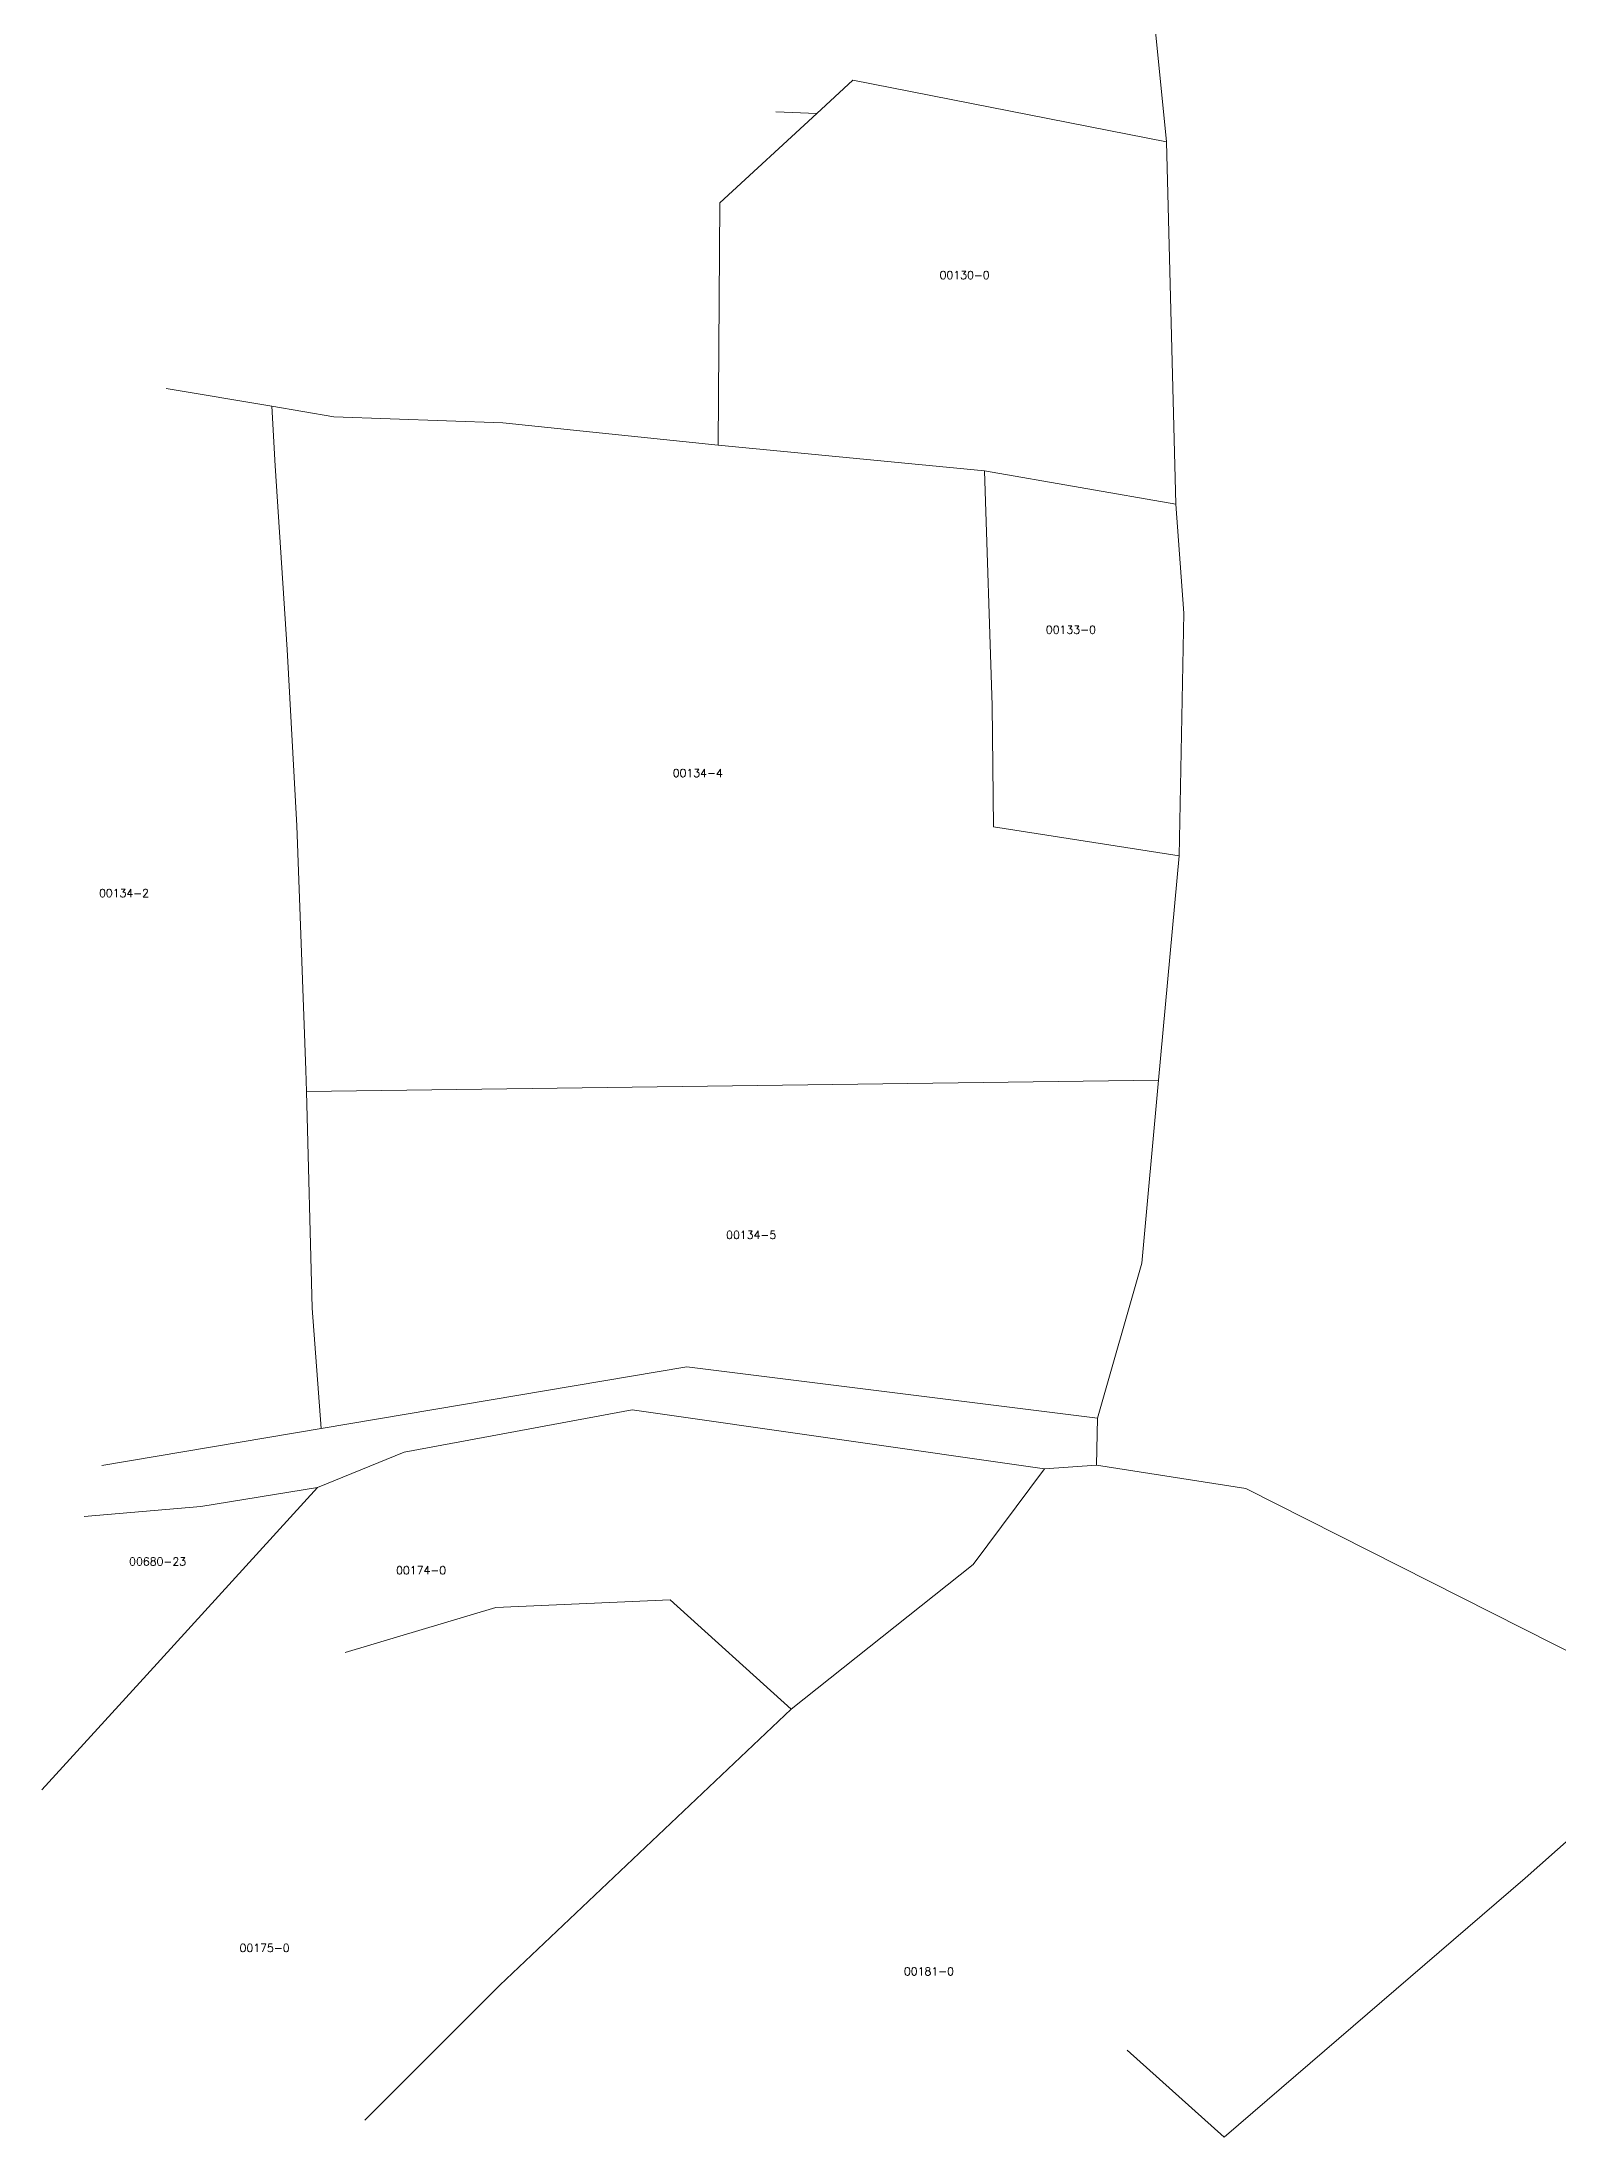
# Model space of a CAD drawing. Header units: metres. Extents: x 7516441 to 7517435, y 4691974 to 4693345.
# Drawn here: x 7516478.5 to 7516668.1, y 4691974.5 to 4692236.4 of the extents above; entities that cross this region are included whole.
import ezdxf

# ---------------------------------------------------------------- set-up
doc = ezdxf.new("R2010")
doc.units = ezdxf.units.M
doc.layers.add('Nr-Kojshi', color=251, linetype='Continuous', lineweight=0)
doc.layers.add('Parc-Kojshi', color=251, linetype='Continuous', lineweight=0)
doc.styles.get("Standard").update_dxf_attribs({"font": 'simplex.shx'})

msp = doc.modelspace()

# ---------------------------------------------------------------- linework, layer by layer
at = {"layer": 'Parc-Kojshi'}
for points in [[(7516617.2, 4692243.16), (7516619.15, 4692223.92)], [(7516579.92, 4692231.63), (7516575.42, 4692227.48)], [(7516619.15, 4692223.92), (7516579.92, 4692231.63)], [(7516575.42, 4692227.48), (7516563.28, 4692216.3)], [(7516575.42, 4692227.48), (7516570.29, 4692227.69)], [(7516619.15, 4692223.92), (7516620.31, 4692178.63)], [(7516563.28, 4692216.3), (7516563.09, 4692186)], [(7516494.08, 4692193.11), (7516507.29, 4692190.87)], [(7516507.29, 4692190.87), (7516515.03, 4692189.56)], [(7516507.29, 4692190.87), (7516507.69, 4692183.43)], [(7516515.03, 4692189.56), (7516536.16, 4692188.81)], [(7516536.16, 4692188.81), (7516563.09, 4692186)], [(7516563.09, 4692186), (7516596.38, 4692182.82)], [(7516507.69, 4692183.43), (7516509.22, 4692160.45)], [(7516620.31, 4692178.63), (7516596.38, 4692182.82)], [(7516596.38, 4692182.82), (7516597.32, 4692153.46)], [(7516620.31, 4692178.63), (7516621.28, 4692165.02)], [(7516621.28, 4692165.02), (7516620.7, 4692134.7)], [(7516509.22, 4692160.45), (7516510.42, 4692138.44)], [(7516597.32, 4692153.46), (7516597.5, 4692138.31)], [(7516510.42, 4692138.44), (7516511.55, 4692107.9)], [(7516597.5, 4692138.31), (7516620.7, 4692134.7)], [(7516620.7, 4692134.7), (7516618.13, 4692106.66)], [(7516511.55, 4692107.9), (7516511.62, 4692105.23)], [(7516618.13, 4692106.66), (7516511.62, 4692105.23)], [(7516618.13, 4692106.66), (7516616.03, 4692083.78)], [(7516511.62, 4692105.23), (7516512.31, 4692078.15)], [(7516616.03, 4692083.78), (7516610.52, 4692064.39)], [(7516512.31, 4692078.15), (7516513.45, 4692063.09)], [(7516513.45, 4692063.09), (7516559.16, 4692070.8)], [(7516559.16, 4692070.8), (7516610.52, 4692064.39)], [(7516523.84, 4692060.16), (7516552.33, 4692065.44)], [(7516552.33, 4692065.44), (7516603.9, 4692058.07)], [(7516610.52, 4692064.39), (7516610.39, 4692058.51)], [(7516513.45, 4692063.09), (7516486.04, 4692058.46)], [(7516513, 4692055.71), (7516523.84, 4692060.16)], [(7516594.98, 4692046.1), (7516603.9, 4692058.07)], [(7516603.9, 4692058.07), (7516610.39, 4692058.51)], [(7516610.39, 4692058.51), (7516629.05, 4692055.59)], [(7516491.66, 4692032.33), (7516513, 4692055.71)], [(7516498.4, 4692053.35), (7516513, 4692055.71)], [(7516629.05, 4692055.59), (7516682.9, 4692028.38)], [(7516483.81, 4692052.1), (7516498.4, 4692053.35)], [(7516572.23, 4692028.01), (7516594.98, 4692046.1)], [(7516535.3, 4692040.73), (7516557.07, 4692041.7)], [(7516557.07, 4692041.7), (7516572.23, 4692028.01)], [(7516516.46, 4692035.1), (7516535.3, 4692040.73)], [(7516478.54, 4692017.95), (7516491.66, 4692032.33)], [(7516535.78, 4691993.52), (7516572.23, 4692028.01)], [(7516663.98, 4692006.91), (7516673.9, 4692015.7)], [(7516626.36, 4691974.54), (7516663.98, 4692006.91)], [(7516518.91, 4691976.65), (7516535.78, 4691993.52)], [(7516614.2, 4691985.39), (7516626.36, 4691974.54)]]:
    msp.add_lwpolyline(points, dxfattribs=at)

# ---------------------------------------------------------------- texts
at = {"layer": 'Nr-Kojshi'}
for s, p in [('00130-0', (7516590.77, 4692206.76)), ('00133-0', (7516604.05, 4692162.44)), ('00134-4', (7516557.4, 4692144.53)), ('00134-2', (7516485.68, 4692129.52)), ('00134-5', (7516564.08, 4692086.8)), ('00680-23', (7516489.45, 4692045.98)), ('00174-0', (7516522.82, 4692044.88)), ('00175-0', (7516503.25, 4691997.68)), ('00181-0', (7516586.31, 4691994.75))]:
    msp.add_text(s, height=1, dxfattribs=at).set_placement(p)

doc.saveas('drawing.dxf')
